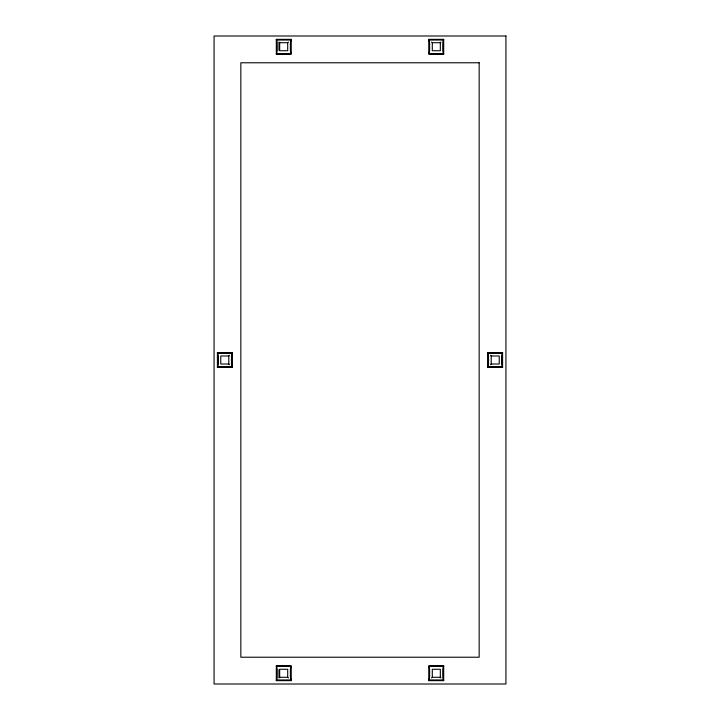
<?xml version="1.0" encoding="UTF-8"?>
<svg xmlns="http://www.w3.org/2000/svg" width="720" height="720" viewBox="0 0 720 720"><rect width="100%" height="100%" fill="white"/><g stroke="black" fill="none" stroke-linecap="round" stroke-linejoin="round"><path stroke-width="1.08" d="M217.413 367.362L218.079 364.014L218.079 355.986L217.413 352.638L217.413 367.362L232.137 367.362L232.137 352.638L217.413 352.638M232.137 352.638L231.471 355.986L231.471 364.014L232.137 367.362M276.318 54.072L276.993 50.724L276.993 42.696L276.318 39.348L291.051 39.348L291.051 54.072L276.318 54.072L276.318 39.348M291.051 39.348L290.376 42.696L290.376 50.724L291.051 54.072M276.318 680.652L276.993 677.304L276.993 669.276L276.318 665.928L291.051 665.928L291.051 680.652L276.318 680.652L276.318 665.928M291.051 665.928L290.376 669.276L290.376 677.304L291.051 680.652M428.949 54.072L429.624 50.724L429.624 42.696L428.949 39.348L443.682 39.348L443.682 54.072L428.949 54.072L428.949 39.348M443.682 39.348L443.007 42.696L443.007 50.724L443.682 54.072M428.949 680.652L429.624 677.304L429.624 669.276L428.949 665.928L443.682 665.928L443.682 680.652L428.949 680.652L428.949 665.928M443.682 665.928L443.007 669.276L443.007 677.304L443.682 680.652M487.863 367.362L488.529 364.014L488.529 355.986L487.863 352.638L502.587 352.638L502.587 367.362L487.863 367.362L487.863 352.638M502.587 352.638L501.921 355.986L501.921 364.014L502.587 367.362M279 50.355L279 42.021L279.666 42.696L287.703 42.696L288.369 42.021M431.631 42.021L432.297 42.696L440.334 42.696L441 42.021M229.464 364.689L228.789 364.014L220.761 364.014L220.761 355.986L228.789 355.986L229.464 355.311M490.536 364.689L491.211 364.014L499.239 364.014L499.239 355.986L491.211 355.986L490.536 355.311M288.369 677.979L287.703 677.304L279.666 677.304L279 677.979L279 669.645M431.631 677.979L432.297 677.304L440.334 677.304L441 677.979M290.646 39.753L276.723 39.753L276.723 53.676L290.646 53.676L290.646 39.753L276.723 39.753M276.723 53.676L290.646 53.676M443.277 39.753L429.354 39.753L429.354 53.676L443.277 53.676L443.277 39.753L429.354 39.753M429.354 53.676L443.277 53.676M231.741 353.034L217.818 353.034L217.818 366.966L231.741 366.966L231.741 353.034L217.818 353.034M217.818 366.966L231.741 366.966M502.182 353.034L488.259 353.034L488.259 366.966L502.182 366.966L502.182 353.034L488.259 353.034M488.259 366.966L502.182 366.966M290.646 666.324L276.723 666.324L276.723 680.247L290.646 680.247L290.646 666.324L276.723 666.324M276.723 680.247L290.646 680.247M443.277 666.324L429.354 666.324L429.354 680.247L443.277 680.247L443.277 666.324L429.354 666.324M429.354 680.247L443.277 680.247M491.211 355.986L491.211 364.014M440.334 42.696L440.334 50.724L432.297 50.724L432.297 42.696M440.334 677.304L440.334 669.276L432.297 669.276L432.297 677.304M287.703 42.696L287.703 50.724L279.666 50.724L279.666 42.696M287.703 677.304L287.703 669.276L279.666 669.276L279.666 677.304M228.789 355.986L228.789 364.014M505.935 36L214.065 36L214.065 684L505.935 684L505.935 36M479.16 62.775L240.84 62.775L240.84 657.225L479.16 657.225L479.16 62.775"/></g></svg>
